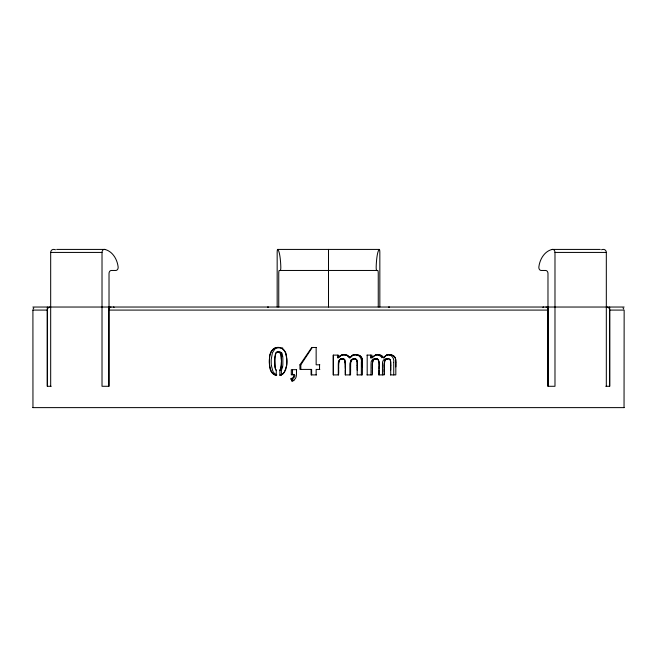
<?xml version="1.0" encoding="UTF-8"?>
<svg xmlns="http://www.w3.org/2000/svg" width="657" height="657" viewBox="0 0 657 657"><rect width="100%" height="100%" fill="white"/><g stroke="black" fill="none" stroke-linecap="round" stroke-linejoin="round"><path stroke-width="0.99" d="M51.189 386.283L47.32 386.283L47.32 310.088A3.047 2.899 -90 0 1 50.219 307.033M338.601 373.209L338.601 369.817M338.601 368.684L338.601 366.984M338.601 366.417L338.61 364.791A29.195 29.179 -89.9 0 1 338.642 363.592L339.061 361.063A3.638 3.638 0 0 1 340.679 359.149M345.319 374.342L345.319 373.776M345.319 373.209L345.319 369.817M345.319 368.684L344.843 359.847M350.551 374.342L350.551 373.784M350.551 372.092L350.551 371.525M350.551 370.959L350.551 368.708M350.551 367.575L350.551 365.095A30.526 30.436 -89.9 0 1 350.583 363.937C349.59 360.471 354.649 356.472 356.817 360.126M357.194 367.296L357.194 365.514M362.401 366.869L362.401 364.668M362.401 364.43L362.401 361.991A17.78 17.665 -90 0 0 362.253 359.56L362.023 358.607A4.574 4.542 -89.4 0 0 361.777 357.958L361.416 357.301A5.207 5.182 -86 0 0 360.479 356.184A5.486 5.461 -83.6 0 0 359.469 355.478L354.764 354.772A6.636 6.603 -77.9 0 0 353.384 355.158A7.416 7.383 -79.8 0 0 352.07 355.848C349.672 359.593 348.522 355.798 345.763 354.911C343.57 354.312 341.106 354.821 339.373 356.308M372.379 373.209L372.379 369.817M372.379 368.684L372.379 366.984M372.379 366.417L372.379 364.791A29.195 28.867 -90 0 1 372.42 363.592L372.831 361.063A3.638 3.597 -88 0 1 374.17 359.322C380.239 356.201 379.171 365.407 379.015 368.684M379.015 374.342L379.015 373.776M379.015 373.209L379.015 369.817M379.023 364.742L379.015 363.264A38.344 37.786 -90 0 0 378.974 362.106A16.072 15.842 -90 0 0 378.917 361.325L377.57 358.911L374.4 359.174A3.556 3.515 -88 0 0 373.217 360.299L372.494 362.697A19.382 19.168 -90 0 0 372.412 363.83L372.379 365.514M384.164 374.342L384.164 373.784M384.164 372.092L384.164 371.525M384.164 370.959L384.164 368.708M384.164 367.575L384.205 363.838A17.23 16.918 -90 0 1 384.304 362.713C383.688 358.763 390.521 356.915 390.603 361.375A15.908 15.554 -90 0 1 390.685 362.574L390.71 364.766M390.701 367.296L390.71 365.514M395.818 366.869L395.818 364.914M395.818 364.43L395.818 361.991A17.78 17.32 -90 0 0 395.67 359.56L395.448 358.607A4.574 4.459 -89.7 0 0 395.202 357.958L394.849 357.301A5.207 5.084 -88.1 0 0 393.929 356.184A5.486 5.363 -87 0 0 392.935 355.478L388.32 354.772A6.636 6.496 -84.5 0 0 386.957 355.158A7.416 7.252 -85.5 0 0 385.667 355.848C382.349 360.849 379.951 353.228 375.492 354.747M545.951 307.033A3.047 2.267 90 0 1 548.209 310.088L548.209 386.283L548.209 307.033M605.811 386.283L609.68 386.283L609.68 310.088A3.047 2.899 90 0 0 606.781 307.033M624.043 407.619L624.15 310.088L609.68 310.088M282.6 367.049L281.385 370.318L281.377 375.213L279.874 375.213L279.882 370.318L280.818 368.536M281.122 367.025A19.899 19.644 -89.9 0 0 281.245 365.982A35.33 34.911 89.8 0 0 281.41 364.249L281.426 360.479M296.496 369.677L296.479 374.326A17.074 16.975 -90 0 1 296.447 374.925L296.25 376.428A6.422 6.381 -89.8 0 1 296.061 377.151L295.765 377.849A5.116 5.084 -89.3 0 1 295.453 378.383A5.888 5.847 -87.8 0 1 294.459 379.516L292.71 380.666A9.182 9.091 -79.4 0 1 291.889 381.003L290.87 378.843L292.891 377.668A3.014 2.989 -88.3 0 0 293.392 376.937L293.81 374.909M345.319 365.604L345.319 374.909M357.203 364.307L357.178 362.574A15.908 15.834 -90 0 0 357.088 361.375L356.792 360.069A1.979 1.971 -89.7 0 0 356.373 359.436A2.538 2.529 -87.8 0 0 355.971 359.092L354.714 358.689A3.638 3.622 -81.5 0 0 353.918 358.714L351.002 359.946L349.91 363.633A29.212 29.122 -89.9 0 0 349.869 365.095L349.869 374.909M361.35 362.721L361.35 374.909M362.401 362.968L362.401 374.909L357.08 374.909M379.015 365.604L379.015 374.909M384.164 365.637L384.173 365.095A30.526 29.967 -90 0 1 384.205 363.937L385.207 360.085A3.359 3.293 -88.8 0 1 385.823 359.453M393.732 362.721L393.732 374.909M395.818 362.475L395.818 374.909L390.43 374.909M338.601 365.514L338.634 363.822A19.382 19.373 -90 0 1 338.716 362.697L339.455 360.299M357.203 364.569L357.194 374.909M390.71 364.569L390.71 374.909M357.194 365.62L357.203 364.832M390.71 365.62L390.71 364.832M281.426 361.925L281.032 367.624L279.882 370.318L281.385 370.318M281.13 367.033L281.032 367.624A9.198 9.075 -89.6 0 1 280.818 368.536M33.121 308.962L33.803 307.928M300.824 369.415L300.824 364.832L312.28 347.479M311.632 374.909L311.632 369.415L299.945 369.415L299.945 364.832L311.755 347.479L316.534 347.479M381.865 357.819L382.637 356.923M384.542 356.759L383.565 357.819C381.306 353.335 374.547 353.975 371.969 357.819L370.63 357.819L371.616 356.726M356.702 354.616A7.687 7.654 -81.1 0 0 350.887 356.718L349.935 357.819L347.512 355.38L344.153 354.673L341.18 355.38L337.895 357.819L339.209 356.439M349.269 357.819L349.894 357.096M277.968 352.481L279.981 351.84L281.689 352.973M340.416 359.322L342.272 358.689L343.57 359.018M351.741 355.593L352.825 355.076M294.09 380.518L293.564 380.781M340.646 359.174L343.923 358.944L345.221 361.325A16.072 16.047 -90 0 1 345.278 362.106A38.344 38.287 -90 0 1 345.319 363.28L345.327 364.487M277.164 351.988L276.827 352.144A2.48 2.447 88.5 0 0 276.063 352.801L274.889 357.112A35.659 35.076 89.9 0 0 274.782 358.878L275.094 367.468A9.083 8.935 -89.9 0 0 275.316 368.405A7.432 7.317 -89.7 0 0 275.726 369.48L275.924 369.858A2.587 2.546 -89.4 0 0 276.277 370.31L276.269 375.196L275.776 375.073A7.506 7.391 -82.8 0 1 273.115 373.71A8.344 8.204 -86.8 0 1 271.891 372.486A7.884 7.744 -87.8 0 1 271.226 371.517L269.608 365.941A39.461 38.673 -90 0 1 269.403 359.888L269.641 356.808A22.781 22.338 89.9 0 1 269.945 355.1L271.308 351.306L273.46 348.842A6.907 6.8 85 0 1 274.823 348.087C279.907 345.771 285.729 349.713 286.255 355.1A22.913 22.675 89.9 0 1 286.559 356.808L286.813 359.896A36.981 36.62 -90 0 1 286.608 365.908L284.382 372.322L282.387 374.227L279.874 375.213L281.27 374.802A6.931 6.841 -85.9 0 0 283.315 373.529L285.631 369.916L286.69 364.947A38.328 37.983 -89.9 0 0 286.854 360.521A36.422 36.061 89.9 0 0 286.715 358.369L285.598 352.842L283.52 349.54A6.989 6.89 84 0 0 281.352 348.095C274.84 345.13 269.354 351.667 269.526 357.794A36.496 35.716 -90 0 0 269.395 360.792L269.37 362.459M290.87 378.843C294.246 379.803 297.687 372.396 291.297 374.909L291.297 369.677L296.619 369.677M353.047 354.994C357.794 353.137 362.418 357.695 361.35 362.475M386.686 354.731C391.235 353.729 394.57 358.279 393.732 362.475M56.674 249.422L104.742 249.422A21.336 16.343 90 0 1 118.137 266.906A3.047 2.332 90 0 1 115.829 270.462L111.362 270.462A3.047 2.332 90 0 0 109.021 273.509L109.021 386.283L102.016 386.283L102.016 252.428A3.047 2.332 90 0 1 104.742 249.422M277.164 307.033L277.164 252.428A3.047 0.526 -90 0 1 277.78 249.422L379.22 249.422A3.047 0.526 90 0 1 379.836 252.428L379.836 307.033M552.258 249.422A3.047 2.332 -90 0 1 554.984 252.428L554.984 386.283L547.979 386.283L547.979 273.509A3.047 2.332 -90 0 0 545.639 270.462L541.171 270.462A3.047 2.332 -90 0 1 538.863 266.906A21.336 16.343 -90 0 1 552.258 249.422L600.326 249.422M50.679 386.283L50.679 252.428L102.016 252.428M554.984 252.428L606.321 252.428L606.321 386.283M32.85 307.033L624.15 307.033M32.866 310.088L47.32 310.088M548.209 310.088L108.791 310.088A3.047 2.267 90 0 1 111.049 307.033M276.227 370.351A5.593 5.502 -89.9 0 1 275.357 368.388A12.672 12.458 -90 0 1 274.905 365.752A44.282 43.543 -90 0 1 274.774 363.723L274.757 363.009A78.7 77.395 -90 0 1 274.757 360.151L275.357 354.32A6.488 6.381 -89.9 0 1 275.57 353.68L275.965 352.932A2.554 2.521 88.3 0 1 276.827 352.136A2.677 2.636 87.1 0 1 278.19 351.815L279.151 352.062A2.612 2.579 88.1 0 1 279.734 352.439L281.245 352.439M366.967 355.117L371.969 355.117L371.969 357.819L375.311 355.207A7.161 7.055 -82.8 0 1 376.962 354.755L381.175 355.38L383.565 357.819M319.819 364.807L316.148 364.807L316.148 347.479M299.945 364.832L300.824 364.832M319.819 369.415L316.148 369.415L316.148 374.909M316.534 374.909L311.09 374.909L311.09 369.415M345.253 374.909L350.551 374.909L350.583 363.838A17.23 17.181 -90 0 1 350.682 362.713L351.602 360.085A3.359 3.351 -87.2 0 1 352.234 359.453M366.967 374.909L372.379 374.909L372.379 365.85M378.728 374.909L384.164 374.909L384.164 365.883M291.889 381.003L292.661 381.003M32.85 407.619L624.15 407.619M280.72 347.537L276.507 348.07A6.652 6.545 86.4 0 0 274.692 349.237L272.392 352.834L271.234 359.445A41.038 40.217 90 0 0 271.374 365.522M278.174 351.815L280.211 352.99M391.161 354.829L391.391 354.879A5.617 5.494 -84.4 0 1 395.678 359.305L395.818 362.237M282.28 347.89L282.781 348.079M376.239 359.018C373.39 357.556 370.581 360.759 371.065 363.584A30.066 29.729 -90 0 0 371.024 364.783L371.016 374.909M355.084 359.075L353.942 358.689A3.646 3.63 -82.6 0 0 352.234 359.453M387.581 359.075C384.747 357.482 382.078 360.915 382.497 363.633A29.212 28.678 -90 0 0 382.456 365.095L382.448 374.909M343.907 359.272L344.268 359.724M344.728 359.658C342.092 356.882 337.591 360.085 338.33 363.584A30.066 30.05 -89.9 0 0 338.298 364.783L338.289 374.909M623.041 307.928L623.723 308.962M349.935 357.819L347.512 355.38L343.685 354.698A7.186 7.178 -68.2 0 0 341.566 355.207L338.191 357.819L338.191 355.117L333.214 355.117L333.214 374.909L338.601 374.909L338.601 365.85M292.037 378.843L292.891 380.732M356.841 360.192L357.088 361.375M390.463 360.545L390.307 360.069A1.979 1.938 -89.9 0 0 389.905 359.436A2.538 2.488 -89 0 0 389.502 359.092L388.271 358.689A3.638 3.564 -86.3 0 0 387.482 358.714A3.646 3.564 -86.8 0 0 385.831 359.453M390.48 360.603L390.603 361.375A16.819 16.441 -90 0 1 390.693 362.902L390.71 364.019M344.605 360.627L344.744 361.835A32.168 32.119 -90 0 1 344.769 362.393M362.188 359.322L362.401 362.237M271.382 365.514L272.901 371.336A7.925 7.794 -87.9 0 0 274.166 373.086L275.414 374.145A7.12 7.013 -83.2 0 0 276.835 374.884M281.385 358.738L281.426 360.767M281.418 360.184L281.048 355.281A8.96 8.837 89.9 0 0 280.835 354.435A6.324 6.242 89.9 0 0 280.219 352.965A6.242 6.159 89.7 0 1 280.818 354.435M390.701 367.575L390.71 370.113M357.203 364.175L357.186 362.902A16.819 16.745 -90 0 0 357.088 361.375M357.194 367.575L357.194 370.113M32.916 310.088L32.957 407.619M609.68 307.033L609.68 386.283M378.251 307.033L378.251 273.509A3.047 0.526 90 0 0 377.718 270.462L279.274 270.462A3.047 0.526 -90 0 0 278.749 273.509L278.749 307.033M370.63 355.117L370.63 357.819M367.189 355.117L367.189 374.909M337.895 355.117L337.895 357.819M333.37 355.117L333.37 374.909M328.5 249.389L328.5 307.033M319.54 364.807L319.54 369.415M292.447 369.677L292.447 374.909M108.791 307.033L108.791 386.283M47.32 307.033L47.32 386.283M276.203 375.434A8.467 8.336 -81.9 0 1 270.339 369.316M280.9 354.419A18.831 18.593 90 0 1 281.319 358.738M279.734 352.431A2.127 2.102 89.3 0 1 280.145 352.883M384.468 356.677A7.835 7.67 -86.1 0 1 391.178 354.764M356.694 354.698A8.516 8.475 -71.7 0 1 357.654 354.829L357.893 354.879A5.617 5.593 -77.9 0 1 362.253 359.305M379.22 249.422A21.336 3.704 90 0 0 376.182 266.906A3.047 0.526 90 0 0 376.707 270.462M277.78 249.422A21.336 3.704 -90 0 1 280.81 266.906A3.047 0.526 -90 0 1 280.293 270.462M606.321 252.428A3.047 2.866 90 0 0 602.978 249.422A21.336 20.047 90 0 0 601.541 249.742M50.679 252.428A3.047 2.866 -90 0 1 54.022 249.422A21.336 20.047 -90 0 1 55.459 249.742M282.584 367.049A20.4 20.129 -89.9 0 0 282.707 365.982A35.306 34.887 89.8 0 0 282.847 364.536L282.847 358.738A32.751 32.333 90 0 0 282.699 356.57M281.787 352.924A9.912 9.781 90 0 1 282.633 356.57M270.191 369.349A27.175 26.65 -89.8 0 1 269.436 362.459M267.489 307.156A3.047 0.632 -90 0 1 267.662 307.033M268.294 307.033A3.047 0.632 -90 0 1 268.475 307.156M389.338 307.033A3.047 0.632 90 0 1 389.511 307.156M388.525 307.156A3.047 0.632 -90 0 1 388.698 307.041M542.846 307.254A3.047 2.267 -90 0 1 543.676 307.033M113.316 307.033A3.047 2.267 90 0 1 114.154 307.254"/></g></svg>
